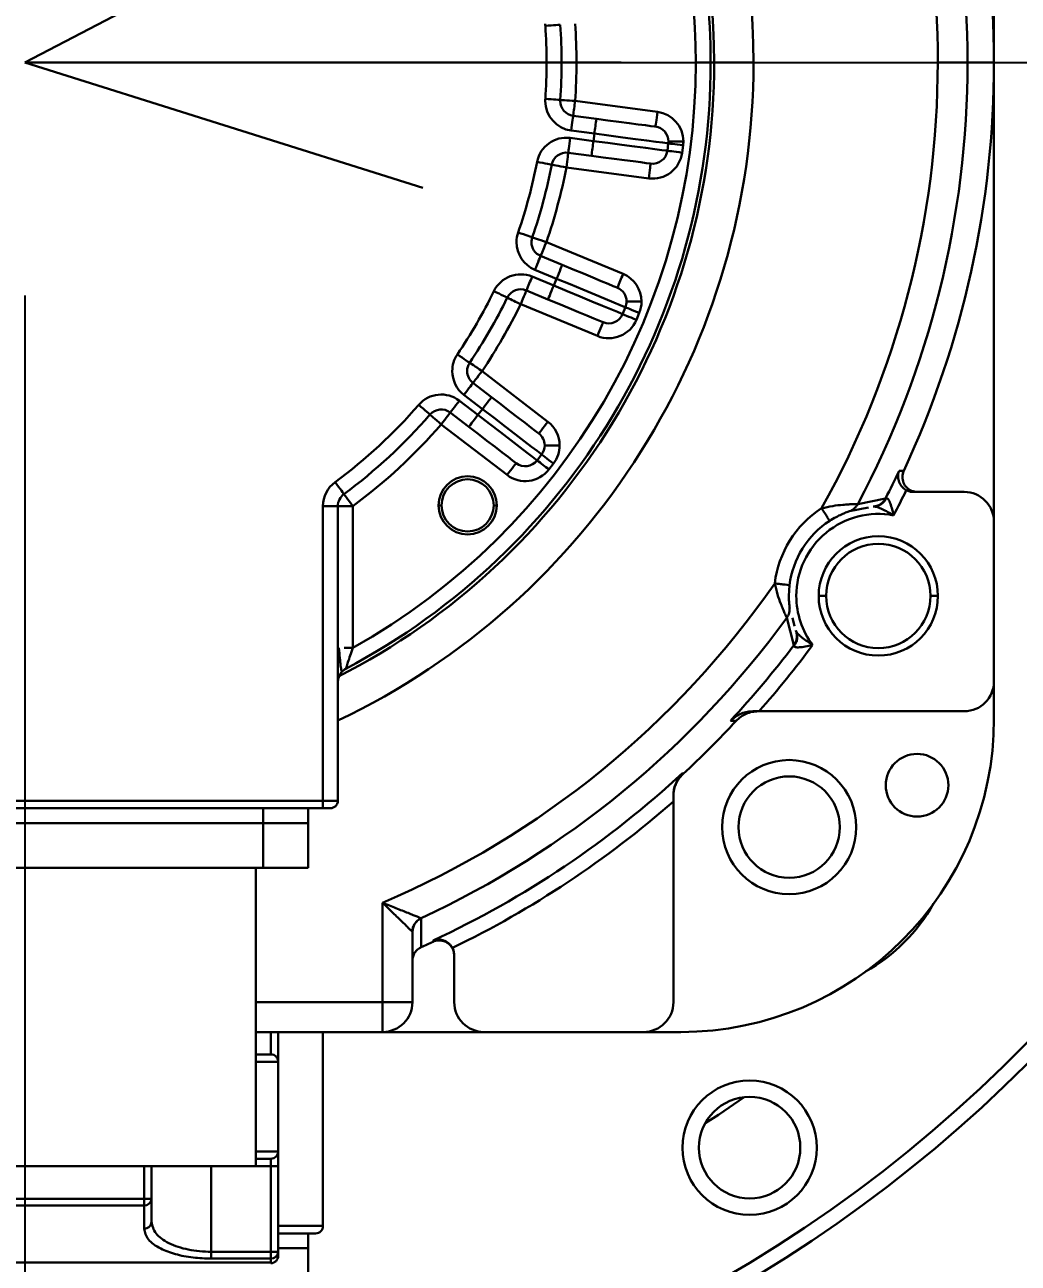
# Model space of a CAD drawing. Header units: millimetres. Extents: x 8 to 22425, y -1213 to 4973.
# Drawn here: x 2332.2 to 2398.9, y 3384.3 to 3467.3 of the extents above; entities that cross this region are included whole.
import ezdxf

# ---------------------------------------------------------------- set-up
doc = ezdxf.new("R2010")
doc.units = ezdxf.units.MM
doc.header["$PDSIZE"] = -1
doc.styles.get("Standard").update_dxf_attribs({"font": 'hyswlongfangsong.ttf'})
doc.dimstyles.new('ISO-25', dxfattribs={"dimscale": 25, "dimtxt": 3.5, "dimasz": 1.6, "dimexe": 1.25, "dimexo": 0.625, "dimtad": 1, "dimdec": 0, "dimzin": 9, "dimdsep": 46, "dimtxsty": 'Standard', "dimcen": 2.5, "dimadec": 0, "dimazin": 2, "dimtfac": 1, "dimtdec": 0, "dimtofl": 0, "dimtmove": 0, "dimatfit": 3, "dimfxl": 1, "dimarcsym": 0})

# ---------------------------------------------------------------- blocks, each defined once
blk = doc.blocks.new('*D106')
at = {"color": 0, "lineweight": -2, "transparency": 16777216}
for p, q in [((2347.866, 4204.777), (3099.953, 4204.777)), ((3068.703, 4164.777), (3068.703, 3504.777)), ((2347.866, 3464.777), (3099.953, 3464.777))]:
    blk.add_line(p, q, dxfattribs=at)
at = {"color": 0, "transparency": 16777216}
for points in [[(3062.036, 4164.777), (3075.369, 4164.777), (3068.703, 4204.777)], [(3062.036, 3504.777), (3075.369, 3504.777), (3068.703, 3464.777)]]:
    blk.add_solid(points, dxfattribs=at)
at = {"layer": 'Defpoints', "color": 0, "transparency": 16777216}
for p in [(2332.241, 4204.777), (2332.241, 3464.777), (3068.703, 3464.777)]:
    blk.add_point(p, dxfattribs=at)
at = {"color": 0, "transparency": 16777216, "insert": (3009.328, 3684.478), "char_height": 87.5, "attachment_point": 5, "rotation": 90}
blk.add_mtext('740', dxfattribs=at)
blk = doc.blocks.new('*D109')
at = {"color": 0, "lineweight": -2, "transparency": 16777216}
for p, q in [((2332.241, 3449.152), (2332.241, 3268.443)), ((2482.241, 3273.081), (2482.241, 3330.943)), ((2332.241, 3299.693), (2059.948, 3299.693)), ((2442.241, 3299.693), (2372.241, 3299.693))]:
    blk.add_line(p, q, dxfattribs=at)
at = {"color": 0, "transparency": 16777216}
for points in [[(2372.241, 3306.36), (2372.241, 3293.026), (2332.241, 3299.693)], [(2442.241, 3306.36), (2442.241, 3293.026), (2482.241, 3299.693)]]:
    blk.add_solid(points, dxfattribs=at)
at = {"layer": 'Defpoints', "color": 0, "transparency": 16777216}
for p in [(2332.241, 3464.777), (2332.241, 3299.693), (2482.241, 3257.456)]:
    blk.add_point(p, dxfattribs=at)
at = {"color": 0, "transparency": 16777216, "insert": (2131.867, 3359.068), "char_height": 87.5, "attachment_point": 5}
blk.add_mtext('150', dxfattribs=at)
blk = doc.blocks.new('*D112')
at = {"color": 0, "lineweight": -2, "transparency": 16777216}
for p, q in [((1877.213, 3369.289), (1877.213, 2477.026)), ((2482.241, 3224.152), (2482.241, 2477.026)), ((1917.213, 2508.276), (2442.241, 2508.276))]:
    blk.add_line(p, q, dxfattribs=at)
at = {"color": 0, "transparency": 16777216}
for points in [[(1917.213, 2514.943), (1917.213, 2501.609), (1877.213, 2508.276)], [(2442.241, 2514.943), (2442.241, 2501.609), (2482.241, 2508.276)]]:
    blk.add_solid(points, dxfattribs=at)
at = {"layer": 'Defpoints', "color": 0, "transparency": 16777216}
for p in [(1877.213, 3384.914), (2482.241, 3239.777), (2482.241, 2508.276)]:
    blk.add_point(p, dxfattribs=at)
at = {"color": 0, "transparency": 16777216, "insert": (2218.07, 2567.651), "char_height": 87.5, "attachment_point": 5}
blk.add_mtext('605', dxfattribs=at)
blk = doc.blocks.new('*D159')
at = {"color": 0, "lineweight": -2, "transparency": 16777216}
for p, q in [((2347.866, 3464.777), (3098.738, 3464.777)), ((3067.488, 3424.777), (3067.488, 2852.777)), ((2774.366, 2812.777), (3098.738, 2812.777))]:
    blk.add_line(p, q, dxfattribs=at)
at = {"color": 0, "transparency": 16777216}
for points in [[(3060.821, 3424.777), (3074.154, 3424.777), (3067.488, 3464.777)], [(3060.821, 2852.777), (3074.154, 2852.777), (3067.488, 2812.777)]]:
    blk.add_solid(points, dxfattribs=at)
at = {"layer": 'Defpoints', "color": 0, "transparency": 16777216}
for p in [(2332.241, 3464.777), (2758.741, 2812.777), (3067.488, 2812.777)]:
    blk.add_point(p, dxfattribs=at)
at = {"color": 0, "transparency": 16777216, "insert": (3008.113, 3129.578), "char_height": 87.5, "attachment_point": 5, "rotation": 90}
blk.add_mtext('652', dxfattribs=at)
blk = doc.blocks.new('*D160')
at = {"color": 0, "lineweight": -2, "transparency": 16777216}
for p, q in [((1471.299, 4440.639), (467.052, 4440.639)), ((498.302, 2852.777), (498.302, 4400.639)), ((2323.116, 2812.777), (467.052, 2812.777))]:
    blk.add_line(p, q, dxfattribs=at)
at = {"color": 0, "transparency": 16777216}
for points in [[(491.636, 4400.639), (504.969, 4400.639), (498.302, 4440.639)], [(491.636, 2852.777), (504.969, 2852.777), (498.302, 2812.777)]]:
    blk.add_solid(points, dxfattribs=at)
at = {"layer": 'Defpoints', "color": 0, "transparency": 16777216}
for p in [(498.302, 4440.639), (1486.924, 4440.639), (2338.741, 2812.777)]:
    blk.add_point(p, dxfattribs=at)
at = {"color": 0, "transparency": 16777216, "insert": (438.927, 3626.708), "char_height": 87.5, "attachment_point": 5, "rotation": 90}
blk.add_mtext('1628', dxfattribs=at)

msp = doc.modelspace()

# ---------------------------------------------------------------- linework, layer by layer
at = {"color": 161, "lineweight": 30, "true_color": 0x67adff}
for p, q in [((2397.242, 3433.977), (2397.242, 3495.577)), ((2357.078, 3477.706), (2332.241, 3464.777)), ((2332.241, 3464.777), (2372.241, 3464.777)), ((2358.945, 3456.357), (2332.241, 3464.777)), ((2368.241, 3464.777), (2367.241, 3464.777)), ((2368.241, 3464.777), (2369.242, 3464.777)), ((2378.241, 3464.777), (2377.242, 3464.777)), ((2378.478, 3464.777), (2378.241, 3464.777)), ((2378.478, 3464.777), (2381.112, 3464.777)), ((2395.47, 3464.777), (2393.473, 3464.777)), ((2397.242, 3464.777), (2395.47, 3464.777)), ((2369.151, 3462.187), (2374.671, 3461.46)), ((2370.575, 3460.991), (2369.02, 3461.195)), ((2368.824, 3459.708), (2370.379, 3459.504)), ((2370.445, 3459.999), (2368.89, 3460.204)), ((2370.379, 3459.504), (2370.445, 3459.999)), ((2375.41, 3459.477), (2376.41, 3459.477)), ((2368.694, 3458.717), (2370.249, 3458.512)), ((2375.337, 3458.851), (2375.402, 3459.347)), ((2376.393, 3459.216), (2376.328, 3458.72)), ((2374.084, 3456.999), (2368.563, 3457.725)), ((2367.223, 3452.722), (2372.367, 3450.591)), ((2368.289, 3451.198), (2366.84, 3451.798)), ((2366.266, 3450.413), (2367.715, 3449.812)), ((2367.907, 3450.274), (2366.457, 3450.875)), ((2365.883, 3449.489), (2367.332, 3448.888)), ((2367.715, 3449.812), (2367.907, 3450.274)), ((2372.602, 3448.744), (2373.602, 3448.744)), ((2370.645, 3446.434), (2365.501, 3448.565)), ((2372.334, 3447.899), (2372.526, 3448.361)), ((2373.45, 3447.978), (2373.259, 3447.516)), ((2362.911, 3444.079), (2367.329, 3440.689)), ((2363.546, 3442.331), (2362.302, 3443.286)), ((2361.389, 3442.096), (2362.633, 3441.141)), ((2362.938, 3441.538), (2361.693, 3442.493)), ((2360.78, 3441.302), (2362.025, 3440.348)), ((2362.633, 3441.141), (2362.938, 3441.538)), ((2364.589, 3437.119), (2360.171, 3440.509)), ((2367.111, 3439.103), (2368.111, 3439.103)), ((2366.6, 3438.097), (2366.905, 3438.494)), ((2367.698, 3437.885), (2367.393, 3437.488)), ((2390.874, 3437.399), (2391.194, 3437.398)), ((2388.107, 3435.164), (2389.972, 3435.544)), ((2395.241, 3435.977), (2391.837, 3435.977)), ((2352.241, 3435.028), (2352.241, 3415.277)), ((2352.241, 3435.028), (2353.241, 3435.028)), ((2353.241, 3415.277), (2353.241, 3435.028)), ((2353.241, 3435.028), (2354.241, 3435.028)), ((2354.241, 3425.521), (2354.241, 3435.028)), ((2359.99, 3435.078), (2360.19, 3435.078)), ((2363.89, 3435.078), (2363.69, 3435.078)), ((2388.826, 3434.936), (2387.547, 3434.686)), ((2397.242, 3423.277), (2397.242, 3433.977)), ((2383.529, 3429.731), (2383.485, 3429.007)), ((2385.485, 3429.007), (2385.985, 3429.007)), ((2393.485, 3429.007), (2392.985, 3429.007)), ((2383.532, 3428.259), (2383.558, 3428.161)), ((2383.822, 3425.704), (2383.346, 3427.546)), ((2383.726, 3427.53), (2383.871, 3426.987)), ((2384.02, 3426.561), (2384.039, 3426.394)), ((2397.242, 3420.777), (2397.242, 3423.277)), ((2381.489, 3421.277), (2395.241, 3421.277)), ((2379.953, 3420.634), (2379.561, 3420.639)), ((2352.241, 3415.277), (2312.241, 3415.277)), ((2312.241, 3414.777), (2352.241, 3414.777)), ((2348.241, 3414.777), (2348.241, 3413.777)), ((2351.242, 3413.777), (2351.242, 3414.777)), ((2352.241, 3415.277), (2352.241, 3414.777)), ((2353.241, 3415.277), (2352.241, 3415.277)), ((2352.742, 3414.777), (2352.241, 3414.777)), ((2375.741, 3401.777), (2375.741, 3415.236)), ((2348.241, 3413.777), (2316.241, 3413.777)), ((2351.242, 3413.777), (2348.241, 3413.777)), ((2348.241, 3413.777), (2348.241, 3410.777)), ((2351.242, 3410.777), (2351.242, 3413.777)), ((2316.241, 3410.777), (2348.241, 3410.777)), ((2347.742, 3410.777), (2347.742, 3390.777)), ((2351.242, 3410.777), (2348.241, 3410.777)), ((2356.242, 3408.445), (2356.242, 3401.777)), ((2358.822, 3407.398), (2358.833, 3405.465)), ((2358.241, 3401.777), (2358.241, 3406.491)), ((2359.621, 3405.902), (2359.621, 3405.824)), ((2361.041, 3404.939), (2361.041, 3401.777)), ((2356.242, 3401.777), (2347.742, 3401.777)), ((2358.241, 3401.777), (2356.242, 3401.777)), ((2356.242, 3401.777), (2356.242, 3399.777)), ((2347.742, 3399.777), (2356.242, 3399.777)), ((2348.741, 3398.277), (2348.741, 3399.777)), ((2349.241, 3399.777), (2349.241, 3397.777)), ((2352.241, 3386.777), (2352.241, 3399.777)), ((2356.242, 3399.777), (2363.041, 3399.777)), ((2363.041, 3399.777), (2373.742, 3399.777)), ((2373.742, 3399.777), (2376.242, 3399.777)), ((2348.741, 3398.277), (2347.742, 3398.277)), ((2347.742, 3397.777), (2349.241, 3397.777)), ((2349.241, 3391.777), (2349.241, 3397.777)), ((2349.241, 3391.777), (2347.742, 3391.777)), ((2349.241, 3391.777), (2349.241, 3390.777)), ((2347.742, 3390.777), (2316.741, 3390.777)), ((2340.241, 3390.777), (2340.241, 3388.601)), ((2340.742, 3388.601), (2340.742, 3390.777)), ((2344.741, 3385.04), (2344.741, 3390.777)), ((2348.741, 3391.277), (2347.742, 3391.277)), ((2347.742, 3390.777), (2348.741, 3390.777)), ((2348.741, 3391.277), (2348.741, 3390.777)), ((2348.741, 3390.777), (2349.241, 3390.777)), ((2348.741, 3390.777), (2348.741, 3385.04)), ((2349.241, 3385.04), (2349.241, 3390.777)), ((2340.241, 3388.601), (2324.242, 3388.601)), ((2324.242, 3388.145), (2340.241, 3388.145)), ((2340.241, 3388.601), (2340.241, 3388.145)), ((2340.742, 3388.601), (2340.241, 3388.601)), ((2340.241, 3388.145), (2340.241, 3386.586)), ((2340.742, 3388.601), (2340.742, 3387.043)), ((2352.241, 3386.777), (2349.241, 3386.777)), ((2351.741, 3386.277), (2349.241, 3386.277)), ((2351.242, 3385.277), (2351.242, 3386.277)), ((2348.741, 3385.04), (2344.741, 3385.04)), ((2348.741, 3385.04), (2348.741, 3384.583)), ((2349.241, 3385.04), (2348.741, 3385.04)), ((2349.241, 3385.277), (2351.242, 3385.277)), ((2349.241, 3385.04), (2349.241, 3384.777)), ((2351.242, 3382.277), (2351.242, 3385.277)), ((2348.741, 3384.32), (2315.741, 3384.32)), ((2344.741, 3384.583), (2348.741, 3384.583)), ((2348.741, 3384.583), (2348.741, 3384.32)), ((2348.741, 3384.32), (2348.741, 3384.277))]:
    msp.add_line(p, q, dxfattribs=at)
at = {"color": 161, "lineweight": 30, "true_color": 0x67adff, "flags": 128}
for points in [[(2367.155, 3467.226), (2367.35, 3467.24), (2367.537, 3467.253), (2367.71, 3467.265), (2367.861, 3467.276), (2367.985, 3467.285), (2368.077, 3467.291), (2368.134, 3467.295), (2368.153, 3467.296)], [(2367.155, 3462.327), (2367.35, 3462.313), (2367.537, 3462.3), (2367.71, 3462.288), (2367.861, 3462.277), (2367.985, 3462.269), (2368.077, 3462.262), (2368.134, 3462.258), (2368.153, 3462.257)], [(2369.151, 3462.187), (2368.956, 3462.201), (2368.769, 3462.214), (2368.596, 3462.226), (2368.445, 3462.236), (2368.321, 3462.245), (2368.229, 3462.252), (2368.172, 3462.255), (2368.153, 3462.257)], [(2368.89, 3460.204), (2368.915, 3460.397), (2368.939, 3460.583), (2368.962, 3460.755), (2368.982, 3460.905), (2368.998, 3461.028), (2369.01, 3461.12), (2369.018, 3461.176), (2369.02, 3461.195)], [(2374.671, 3461.46), (2374.646, 3461.267), (2374.621, 3461.081), (2374.599, 3460.909), (2374.579, 3460.759), (2374.563, 3460.636), (2374.551, 3460.544), (2374.544, 3460.488), (2374.541, 3460.469)], [(2370.575, 3460.991), (2371.349, 3460.889), (2372.093, 3460.791), (2372.778, 3460.701), (2373.38, 3460.621), (2373.873, 3460.557), (2374.239, 3460.508), (2374.465, 3460.479), (2374.541, 3460.469)], [(2368.694, 3458.717), (2368.696, 3458.736), (2368.704, 3458.792), (2368.716, 3458.884), (2368.732, 3459.007), (2368.752, 3459.157), (2368.774, 3459.329), (2368.799, 3459.515), (2368.824, 3459.708)], [(2375.337, 3458.851), (2375.241, 3458.863), (2374.959, 3458.901), (2374.501, 3458.961), (2373.885, 3459.042), (2373.134, 3459.141), (2372.276, 3459.254), (2371.346, 3459.376), (2370.379, 3459.504)], [(2370.445, 3459.999), (2371.412, 3459.872), (2372.342, 3459.749), (2373.199, 3459.637), (2373.95, 3459.538), (2374.566, 3459.457), (2375.025, 3459.396), (2375.307, 3459.359), (2375.402, 3459.347)], [(2368.563, 3457.725), (2368.589, 3457.919), (2368.613, 3458.105), (2368.636, 3458.276), (2368.656, 3458.426), (2368.672, 3458.55), (2368.684, 3458.641), (2368.691, 3458.698), (2368.694, 3458.717)], [(2376.328, 3458.72), (2376.135, 3458.746), (2375.949, 3458.77), (2375.777, 3458.793), (2375.627, 3458.813), (2375.504, 3458.829), (2375.412, 3458.841), (2375.356, 3458.848), (2375.337, 3458.851)], [(2375.402, 3459.347), (2375.421, 3459.344), (2375.477, 3459.337), (2375.569, 3459.325), (2375.692, 3459.308), (2375.843, 3459.289), (2376.014, 3459.266), (2376.2, 3459.242), (2376.393, 3459.216)], [(2366.6, 3458.107), (2366.792, 3458.069), (2366.976, 3458.034), (2367.145, 3458.001), (2367.294, 3457.972), (2367.416, 3457.948), (2367.507, 3457.93), (2367.563, 3457.92), (2367.582, 3457.916)], [(2367.582, 3457.916), (2367.6, 3457.912), (2367.656, 3457.901), (2367.747, 3457.884), (2367.869, 3457.86), (2368.018, 3457.831), (2368.188, 3457.798), (2368.372, 3457.763), (2368.563, 3457.725)], [(2374.215, 3457.99), (2374.138, 3458), (2373.913, 3458.03), (2373.547, 3458.078), (2373.053, 3458.143), (2372.452, 3458.222), (2371.767, 3458.312), (2371.023, 3458.41), (2370.249, 3458.512)], [(2374.215, 3457.99), (2374.212, 3457.971), (2374.205, 3457.914), (2374.193, 3457.823), (2374.176, 3457.7), (2374.157, 3457.549), (2374.134, 3457.378), (2374.11, 3457.192), (2374.084, 3456.999)], [(2365.332, 3453.374), (2365.516, 3453.31), (2365.694, 3453.249), (2365.857, 3453.193), (2366.001, 3453.143), (2366.118, 3453.103), (2366.205, 3453.073), (2366.259, 3453.054), (2366.277, 3453.048)], [(2367.223, 3452.722), (2367.038, 3452.786), (2366.861, 3452.847), (2366.697, 3452.903), (2366.554, 3452.953), (2366.436, 3452.993), (2366.349, 3453.023), (2366.295, 3453.042), (2366.277, 3453.048)], [(2366.457, 3450.875), (2366.532, 3451.055), (2366.604, 3451.228), (2366.67, 3451.388), (2366.728, 3451.528), (2366.775, 3451.643), (2366.811, 3451.728), (2366.833, 3451.781), (2366.84, 3451.798)], [(2368.289, 3451.198), (2368.282, 3451.18), (2368.26, 3451.128), (2368.225, 3451.042), (2368.177, 3450.928), (2368.119, 3450.788), (2368.053, 3450.628), (2367.981, 3450.455), (2367.907, 3450.274)], [(2368.289, 3451.198), (2369.01, 3450.9), (2369.703, 3450.612), (2370.342, 3450.348), (2370.902, 3450.116), (2371.362, 3449.925), (2371.704, 3449.784), (2371.914, 3449.697), (2371.984, 3449.667)], [(2365.501, 3448.565), (2365.575, 3448.745), (2365.647, 3448.918), (2365.713, 3449.078), (2365.771, 3449.218), (2365.819, 3449.333), (2365.854, 3449.418), (2365.876, 3449.471), (2365.883, 3449.489)], [(2367.715, 3449.812), (2367.64, 3449.632), (2367.568, 3449.459), (2367.503, 3449.299), (2367.444, 3449.159), (2367.397, 3449.044), (2367.361, 3448.959), (2367.34, 3448.906), (2367.332, 3448.888)], [(2372.334, 3447.899), (2372.246, 3447.936), (2371.983, 3448.045), (2371.556, 3448.221), (2370.982, 3448.459), (2370.282, 3448.749), (2369.483, 3449.08), (2368.617, 3449.439), (2367.715, 3449.812)], [(2367.907, 3450.274), (2368.808, 3449.901), (2369.674, 3449.542), (2370.473, 3449.211), (2371.173, 3448.921), (2371.747, 3448.683), (2372.174, 3448.507), (2372.437, 3448.398), (2372.526, 3448.361)], [(2363.703, 3449.441), (2363.878, 3449.356), (2364.047, 3449.273), (2364.202, 3449.198), (2364.338, 3449.131), (2364.45, 3449.077), (2364.533, 3449.036), (2364.584, 3449.011), (2364.602, 3449.003)], [(2371.028, 3447.358), (2370.957, 3447.387), (2370.747, 3447.474), (2370.405, 3447.616), (2369.945, 3447.806), (2369.386, 3448.038), (2368.747, 3448.303), (2368.053, 3448.59), (2367.332, 3448.888)], [(2373.259, 3447.516), (2373.078, 3447.591), (2372.905, 3447.663), (2372.745, 3447.729), (2372.605, 3447.787), (2372.49, 3447.834), (2372.405, 3447.87), (2372.352, 3447.892), (2372.334, 3447.899)], [(2372.526, 3448.361), (2372.544, 3448.354), (2372.596, 3448.332), (2372.682, 3448.296), (2372.796, 3448.249), (2372.937, 3448.191), (2373.096, 3448.125), (2373.269, 3448.053), (2373.45, 3447.978)], [(2371.028, 3447.358), (2371.021, 3447.34), (2370.999, 3447.287), (2370.964, 3447.202), (2370.916, 3447.087), (2370.858, 3446.947), (2370.792, 3446.787), (2370.72, 3446.614), (2370.645, 3446.434)], [(2361.253, 3445.198), (2361.415, 3445.089), (2361.57, 3444.984), (2361.714, 3444.887), (2361.839, 3444.802), (2361.942, 3444.733), (2362.019, 3444.681), (2362.066, 3444.649), (2362.082, 3444.639)], [(2362.911, 3444.079), (2362.749, 3444.188), (2362.594, 3444.293), (2362.451, 3444.39), (2362.325, 3444.475), (2362.222, 3444.544), (2362.145, 3444.596), (2362.098, 3444.628), (2362.082, 3444.639)], [(2362.302, 3443.286), (2362.314, 3443.301), (2362.348, 3443.346), (2362.405, 3443.42), (2362.481, 3443.518), (2362.573, 3443.638), (2362.678, 3443.776), (2362.792, 3443.924), (2362.911, 3444.079)], [(2361.693, 3442.493), (2361.812, 3442.647), (2361.926, 3442.796), (2362.031, 3442.933), (2362.124, 3443.054), (2362.2, 3443.152), (2362.256, 3443.225), (2362.29, 3443.271), (2362.302, 3443.286)], [(2360.78, 3441.302), (2360.792, 3441.318), (2360.826, 3441.363), (2360.883, 3441.436), (2360.959, 3441.535), (2361.051, 3441.655), (2361.156, 3441.792), (2361.27, 3441.941), (2361.389, 3442.096)], [(2363.546, 3442.331), (2363.535, 3442.316), (2363.5, 3442.271), (2363.444, 3442.197), (2363.368, 3442.099), (2363.276, 3441.978), (2363.171, 3441.841), (2363.057, 3441.692), (2362.938, 3441.538)], [(2363.546, 3442.331), (2364.166, 3441.856), (2364.761, 3441.399), (2365.31, 3440.978), (2365.79, 3440.609), (2366.185, 3440.306), (2366.478, 3440.081), (2366.659, 3439.943), (2366.72, 3439.896)], [(2358.662, 3441.821), (2358.809, 3441.693), (2358.951, 3441.57), (2359.081, 3441.457), (2359.196, 3441.357), (2359.29, 3441.276), (2359.359, 3441.215), (2359.402, 3441.178), (2359.416, 3441.165)], [(2360.171, 3440.509), (2360.29, 3440.664), (2360.404, 3440.813), (2360.51, 3440.95), (2360.602, 3441.07), (2360.678, 3441.169), (2360.734, 3441.242), (2360.769, 3441.287), (2360.78, 3441.302)], [(2362.938, 3441.538), (2363.712, 3440.944), (2364.456, 3440.373), (2365.141, 3439.847), (2365.743, 3439.385), (2366.236, 3439.007), (2366.602, 3438.726), (2366.828, 3438.552), (2366.905, 3438.494)], [(2359.416, 3441.165), (2359.431, 3441.152), (2359.474, 3441.115), (2359.544, 3441.054), (2359.638, 3440.973), (2359.752, 3440.874), (2359.883, 3440.76), (2360.024, 3440.637), (2360.171, 3440.509)], [(2362.633, 3441.141), (2362.514, 3440.986), (2362.4, 3440.837), (2362.295, 3440.7), (2362.203, 3440.58), (2362.127, 3440.481), (2362.071, 3440.408), (2362.036, 3440.363), (2362.025, 3440.348)], [(2365.198, 3437.913), (2365.137, 3437.959), (2364.956, 3438.098), (2364.663, 3438.323), (2364.269, 3438.626), (2363.788, 3438.995), (2363.239, 3439.416), (2362.644, 3439.873), (2362.025, 3440.348)], [(2366.6, 3438.097), (2366.524, 3438.156), (2366.298, 3438.329), (2365.931, 3438.61), (2365.438, 3438.989), (2364.837, 3439.45), (2364.151, 3439.976), (2363.407, 3440.547), (2362.633, 3441.141)], [(2367.329, 3440.689), (2367.21, 3440.535), (2367.096, 3440.386), (2366.991, 3440.249), (2366.898, 3440.128), (2366.823, 3440.03), (2366.766, 3439.956), (2366.732, 3439.911), (2366.72, 3439.896)], [(2365.198, 3437.913), (2365.186, 3437.897), (2365.152, 3437.852), (2365.096, 3437.779), (2365.02, 3437.68), (2364.927, 3437.56), (2364.822, 3437.423), (2364.708, 3437.274), (2364.589, 3437.119)], [(2366.905, 3438.494), (2366.92, 3438.482), (2366.965, 3438.448), (2367.038, 3438.391), (2367.137, 3438.316), (2367.257, 3438.223), (2367.394, 3438.118), (2367.543, 3438.004), (2367.698, 3437.885)], [(2353.052, 3436.636), (2353.168, 3436.479), (2353.28, 3436.328), (2353.383, 3436.189), (2353.473, 3436.067), (2353.547, 3435.967), (2353.601, 3435.893), (2353.635, 3435.847), (2353.647, 3435.832)], [(2354.241, 3435.028), (2354.125, 3435.185), (2354.014, 3435.335), (2353.911, 3435.474), (2353.821, 3435.596), (2353.747, 3435.696), (2353.692, 3435.771), (2353.658, 3435.816), (2353.647, 3435.832)], [(2380.486, 3395.403), (2378.76, 3394.234), (2377.871, 3393.656)]]:
    msp.add_lwpolyline(points, dxfattribs=at)
at = {"color": 161, "lineweight": 30, "true_color": 0x67adff}
for centre, radius in [((2383.507, 3413.511), 3.4), ((2380.854, 3392.023), 4.5), ((2380.854, 3392.023), 3.4)]:
    msp.add_circle(centre, radius, dxfattribs=at)
for centre, radius, start, end in [((2332.241, 3464.777), 121, 236.90627, 79.56818), ((2332.241, 3464.777), 94, 279.49105, 90), ((2332.241, 3464.777), 95, 279.39024, 81.67934), ((2332.241, 3464.777), 61.231, 0, 55.22413), ((2332.241, 3464.777), 63.228, 0, 53.92638), ((2332.241, 3464.777), 48.871, 0, 180), ((2332.241, 3464.777), 46.237, 0, 180), ((2332.241, 3464.777), 46, 0, 180), ((2332.241, 3464.777), 45, 0, 180), ((2332.241, 3464.777), 65, 0, 24.91114), ((2332.241, 3464.777), 138, 258.31337, 4.16059), ((2332.241, 3464.777), 130, 258.4412, 4.03275), ((2369.151, 3467.366), 2, 180, 184.01365), ((2332.241, 3464.777), 35, 0, 4.01365), ((2332.241, 3464.777), 36, 0, 4.01365), ((2332.241, 3464.777), 37, 0, 4.01365), ((2332.241, 3464.777), 46.237, 297.01242, 0), ((2332.241, 3464.777), 48.871, 295.44885, 0), ((2332.241, 3464.777), 46, 297.91007, 0), ((2332.241, 3464.777), 45, 299.26758, 0), ((2332.241, 3464.777), 35, 355.98635, 0), ((2332.241, 3464.777), 36, 355.98635, 0), ((2332.241, 3464.777), 37, 355.98635, 0), ((2332.241, 3464.777), 61.231, 330.77611, 0), ((2332.241, 3464.777), 63.228, 332.07362, 0), ((2332.241, 3464.777), 65, 335.08886, 0), ((2369.151, 3462.187), 2, 175.98635, 180), ((2369.151, 3462.187), 2, 180, 262.5), ((2369.151, 3462.187), 1, 175.98635, 180), ((2369.151, 3462.187), 1, 180, 262.5), ((2704.783, 3417.453), 338.601, 172.40831, 172.57753), ((2374.41, 3459.477), 2, 0, 82.5), ((2078.364, 3498.996), 294.672, 352.39525, 352.58969), ((2374.41, 3459.477), 1, 0, 82.5), ((2368.563, 3457.725), 2, 82.5, 169.01365), ((2706.012, 3414.77), 338.601, 172.40831, 172.57753), ((2374.41, 3459.477), 1, 352.5, 0), ((2374.41, 3459.477), 2, 352.5, 0), ((2368.563, 3457.725), 1, 82.5, 169.01365), ((2374.345, 3458.981), 2, 262.5, 352.5), ((2374.345, 3458.981), 1, 262.5, 352.5), ((2332.241, 3464.777), 35, 340.98635, 349.01365), ((2332.241, 3464.777), 36, 340.98635, 349.01365), ((2332.241, 3464.777), 37, 340.98635, 349.01365), ((2367.223, 3452.722), 2, 160.98635, 180), ((2367.223, 3452.722), 1, 160.98635, 180), ((2367.223, 3452.722), 2, 180, 247.5), ((2367.223, 3452.722), 1, 180, 247.5), ((1935.277, 3631.202), 467.367, 337.42706, 337.54966), ((2365.501, 3448.565), 2, 67.5, 154.01365), ((2599.782, 3353.09), 252.985, 157.37511, 157.60161), ((1991.696, 3607.82), 411.864, 337.4188, 337.55792), ((2371.602, 3448.744), 2, 0, 67.5), ((2365.501, 3448.565), 1, 67.5, 154.01365), ((2371.602, 3448.744), 1, 0, 67.5), ((2332.241, 3464.777), 35, 325.98635, 334.01365), ((2332.241, 3464.777), 36, 325.98635, 334.01365), ((2460.524, 3644.744), 217.981, 243.8928, 244.15574), ((2371.602, 3448.744), 1, 337.5, 0), ((2371.602, 3448.744), 2, 337.5, 0), ((2332.241, 3464.777), 37, 325.98635, 334.01365), ((2371.411, 3448.282), 1, 247.5, 337.5), ((2371.411, 3448.282), 2, 247.5, 337.5), ((2362.911, 3444.079), 2, 145.98635, 180), ((2362.911, 3444.079), 1, 145.98635, 180), ((2362.911, 3444.079), 2, 180, 232.5), ((2362.911, 3444.079), 1, 180, 232.5), ((2360.171, 3440.509), 2, 52.5, 139.01365), ((2332.241, 3464.777), 35, 306.48374, 319.01365), ((2360.171, 3440.509), 1, 52.5, 139.01365), ((2332.241, 3464.777), 36, 306.48374, 319.01365), ((2332.241, 3464.777), 37, 306.48374, 319.01365), ((2366.111, 3439.103), 2, 0, 52.5), ((2366.111, 3439.103), 1, 0, 52.5), ((2366.111, 3439.103), 1, 322.5, 0), ((2366.111, 3439.103), 2, 322.5, 0), ((2365.807, 3438.706), 1, 232.5, 322.5), ((2428.567, 3518.046), 101.152, 232.22125, 232.78772), ((2361.94, 3435.078), 1.95, 0, 180), ((2365.807, 3438.706), 2, 232.5, 322.5), ((2332.241, 3464.777), 64.709, 333.14403, 334.97051), ((2392.101, 3436.977), 1, 158.46955, 180), ((2354.241, 3435.028), 2, 126.48374, 180), ((2361.94, 3435.078), 1.75, 0, 180), ((2354.241, 3435.028), 1, 126.48374, 180), ((2332.241, 3464.777), 65.708, 332.47468, 334.12106), ((2395.241, 3433.977), 2, 0, 90), ((2361.94, 3435.078), 1.95, 180, 0), ((2361.94, 3435.078), 1.75, 180, 0), ((2389.485, 3429.007), 7, 122.93408, 173.06592), ((2389.485, 3429.007), 6, 122.93408, 173.06592), ((2389.485, 3429.007), 5.5, 79.23867, 180), ((2389.485, 3429.007), 4, 0, 180), ((2389.485, 3429.007), 3.5, 0, 180), ((2332.241, 3464.777), 61.231, 293.07636, 325.22389), ((2389.485, 3429.007), 5.5, 180, 216.76133), ((2389.485, 3429.007), 4, 180, 0), ((2389.485, 3429.007), 3.5, 180, 0), ((2332.241, 3464.777), 63.228, 294.85479, 323.92638), ((2332.241, 3464.777), 64.709, 316.99264, 322.85597), ((2332.241, 3464.777), 65.708, 318.54581, 323.52532), ((2395.241, 3423.277), 2, 270, 0), ((2376.241, 3420.777), 21, 270, 0), ((2332.241, 3464.777), 65, 312.77479, 317.22521), ((2383.507, 3413.511), 4.5, 0, 180), ((2392.082, 3416.319), 2.1, 0, 180), ((2332.241, 3464.777), 64.929, 294.9402, 312.83184), ((2392.082, 3416.319), 2.1, 180, 0), ((2352.741, 3415.277), 0.5, 270, 0), ((2332.241, 3464.777), 65.928, 295.7869, 311.28544), ((2383.507, 3413.511), 4.5, 180, 0), ((2382.741, 3414.277), 12, 299.40933, 330.59067), ((2332.241, 3464.777), 65, 294.14801, 294.91141), ((2356.241, 3401.777), 2, 270, 0), ((2363.041, 3401.777), 2, 180, 270), ((2373.741, 3401.777), 2, 270, 0), ((2348.741, 3397.777), 0.5, 0, 90), ((2348.741, 3391.777), 0.5, 270, 0), ((2340.262, 3388.624), 0.48, 267.53777, 357.27005), ((2351.741, 3386.777), 0.5, 270, 0), ((2348.762, 3385.062), 0.479, 267.50576, 357.35277), ((2348.741, 3384.777), 0.5, 270, 0)]:
    msp.add_arc(centre, radius, start, end, dxfattribs=at)
for points, knots in [([(2391.36, 3436.097), (2391.309, 3436.128), (2391.205, 3436.192), (2391.071, 3436.321), (2390.957, 3436.472), (2390.847, 3436.69), (2390.776, 3437.023), (2390.838, 3437.259), (2390.874, 3437.399)], [0, 0, 0, 0, 0.097038, 0.2001952, 0.3115069, 0.432997, 0.6629298, 1, 1, 1, 1]), ([(2391.194, 3437.398), (2391.167, 3437.33), (2391.113, 3437.195), (2391.105, 3437.049), (2391.101, 3436.977)], [0, 0, 0, 0, 0.499856, 1, 1, 1, 1]), ([(2391.101, 3436.977), (2391.116, 3436.846), (2391.146, 3436.584), (2391.377, 3436.253), (2391.708, 3436.022), (2391.97, 3435.992), (2392.101, 3435.977)], [0, 0, 0, 0, 0.250031, 0.499954, 0.750141, 1, 1, 1, 1]), ([(2389.138, 3434.997), (2389.223, 3435.009), (2389.396, 3435.032), (2389.634, 3435.15), (2389.836, 3435.322), (2389.927, 3435.471), (2389.972, 3435.544)], [0, 0, 0, 0, 0.24642, 0.499977, 0.753804, 1, 1, 1, 1]), ([(2389.198, 3435), (2389.282, 3435.011), (2389.453, 3435.033), (2389.687, 3435.155), (2389.886, 3435.331), (2389.972, 3435.486), (2390.015, 3435.562)], [0, 0, 0, 0, 0.245328, 0.499921, 0.754595, 1, 1, 1, 1]), ([(2389.972, 3435.544), (2389.975, 3435.546), (2389.983, 3435.549), (2390.004, 3435.558), (2390.015, 3435.562)], [0, 0, 0, 0, 0.4902276, 1, 1, 1, 1]), ([(2390.511, 3434.41), (2390.471, 3434.582), (2390.4, 3434.888), (2390.284, 3435.228), (2390.193, 3435.42), (2390.128, 3435.517), (2390.068, 3435.571), (2390.032, 3435.565), (2390.015, 3435.562)], [0, 0, 0, 0, 0.325988, 0.578527, 0.7001, 0.807688, 0.907524, 1, 1, 1, 1]), ([(2391.36, 3436.097), (2391.436, 3436.062), (2391.587, 3435.992), (2391.753, 3435.982), (2391.837, 3435.977)], [0, 0, 0, 0, 0.499495, 1, 1, 1, 1]), ([(2385.679, 3434.882), (2385.93, 3434.938), (2386.418, 3435.046), (2387.045, 3435.115), (2387.509, 3435.148), (2387.824, 3435.161), (2388.043, 3435.164), (2388.085, 3435.164), (2388.107, 3435.164)], [0, 0, 0, 0, 0.224911, 0.437597, 0.583552, 0.72461, 0.862719, 1, 1, 1, 1]), ([(2385.679, 3434.882), (2385.75, 3434.772), (2385.893, 3434.552), (2386.073, 3434.275), (2386.198, 3434.081), (2386.215, 3434.056), (2386.223, 3434.043)], [0, 0, 0, 0, 0.250014, 0.499952, 0.750124, 1, 1, 1, 1]), ([(2387.547, 3434.686), (2387.533, 3434.681), (2387.506, 3434.672), (2387.377, 3434.625), (2387.21, 3434.56), (2386.969, 3434.457), (2386.627, 3434.292), (2386.364, 3434.13), (2386.223, 3434.043)], [0, 0, 0, 0, 0.13807, 0.270389, 0.39185, 0.521653, 0.742546, 1, 1, 1, 1]), ([(2387.547, 3434.686), (2387.605, 3434.709), (2387.722, 3434.756), (2387.877, 3434.867), (2388.01, 3435.003), (2388.075, 3435.111), (2388.107, 3435.164)], [0, 0, 0, 0, 0.24797, 0.500241, 0.752219, 1, 1, 1, 1]), ([(2389.198, 3435), (2389.182, 3434.999), (2389.153, 3434.998), (2389.143, 3434.997), (2389.138, 3434.997)], [0, 0, 0, 0, 0.55836, 1, 1, 1, 1]), ([(2390.511, 3434.41), (2390.252, 3434.56), (2389.884, 3434.773), (2389.479, 3434.943), (2389.302, 3434.996), (2389.232, 3434.999), (2389.198, 3435)], [0, 0, 0, 0, 0.562324, 0.795998, 0.901153, 1, 1, 1, 1]), ([(2389.447, 3435.047), (2389.417, 3435.036), (2389.359, 3435.015), (2389.311, 3434.999), (2389.287, 3434.991)], [0, 0, 0, 0, 0.512869, 1, 1, 1, 1]), ([(2383.529, 3429.731), (2383.514, 3429.733), (2383.483, 3429.737), (2383.254, 3429.765), (2382.926, 3429.805), (2382.666, 3429.836), (2382.536, 3429.852)], [0, 0, 0, 0, 0.249893, 0.500034, 0.749857, 1, 1, 1, 1]), ([(2383.346, 3427.546), (2383.336, 3427.568), (2383.315, 3427.613), (2383.212, 3427.834), (2383.085, 3428.126), (2382.919, 3428.538), (2382.712, 3429.118), (2382.596, 3429.603), (2382.536, 3429.852)], [0, 0, 0, 0, 0.149905, 0.301687, 0.430651, 0.563151, 0.775538, 1, 1, 1, 1]), ([(2383.532, 3428.259), (2383.53, 3428.273), (2383.526, 3428.303), (2383.509, 3428.46), (2383.489, 3428.698), (2383.486, 3428.901), (2383.485, 3429.007)], [0, 0, 0, 0, 0.220077, 0.45554, 0.713842, 1, 1, 1, 1]), ([(2383.532, 3428.259), (2383.536, 3428.197), (2383.545, 3428.071), (2383.512, 3427.884), (2383.45, 3427.704), (2383.381, 3427.599), (2383.346, 3427.546)], [0, 0, 0, 0, 0.247885, 0.500026, 0.751965, 1, 1, 1, 1]), ([(2383.949, 3426.693), (2383.976, 3426.611), (2384.03, 3426.445), (2384.029, 3426.18), (2383.964, 3425.923), (2383.869, 3425.776), (2383.822, 3425.704)], [0, 0, 0, 0, 0.246144, 0.499944, 0.753713, 1, 1, 1, 1]), ([(2383.973, 3426.637), (2384, 3426.557), (2384.055, 3426.394), (2384.048, 3426.131), (2383.977, 3425.874), (2383.875, 3425.729), (2383.825, 3425.657)], [0, 0, 0, 0, 0.245404, 0.500018, 0.754575, 1, 1, 1, 1]), ([(2383.949, 3426.693), (2383.951, 3426.687), (2383.955, 3426.677), (2383.967, 3426.649), (2383.973, 3426.637)], [0, 0, 0, 0, 0.5606726, 1, 1, 1, 1]), ([(2383.973, 3426.637), (2383.989, 3426.608), (2384.022, 3426.546), (2384.147, 3426.41), (2384.478, 3426.121), (2384.83, 3425.883), (2385.078, 3425.715)], [0, 0, 0, 0, 0.098834, 0.203869, 0.437587, 1, 1, 1, 1]), ([(2353.311, 3425.521), (2353.33, 3425.293), (2353.369, 3424.855), (2353.417, 3424.398), (2353.451, 3424.138), (2353.479, 3424.011), (2353.51, 3423.945), (2353.541, 3423.963), (2353.557, 3423.972)], [0, 0, 0, 0, 0.286058, 0.54792, 0.669894, 0.785496, 0.894829, 1, 1, 1, 1]), ([(2354.241, 3425.521), (2354.108, 3425.521), (2353.894, 3425.521), (2353.727, 3425.521), (2353.664, 3425.521)], [0, 0, 0, 0, 0.624494, 1, 1, 1, 1]), ([(2354.241, 3425.521), (2354.183, 3425.35), (2354.069, 3425.016), (2353.938, 3424.628), (2353.857, 3424.38), (2353.81, 3424.239), (2353.779, 3424.145), (2353.775, 3424.133), (2353.774, 3424.127)], [0, 0, 0, 0, 0.27748, 0.539923, 0.666838, 0.780317, 0.893171, 1, 1, 1, 1]), ([(2383.825, 3425.657), (2383.825, 3425.669), (2383.823, 3425.692), (2383.823, 3425.7), (2383.822, 3425.704)], [0, 0, 0, 0, 0.509814, 1, 1, 1, 1]), ([(2385.078, 3425.715), (2384.914, 3425.678), (2384.61, 3425.609), (2384.252, 3425.562), (2384.034, 3425.559), (2383.917, 3425.574), (2383.842, 3425.604), (2383.831, 3425.64), (2383.825, 3425.657)], [0, 0, 0, 0, 0.310801, 0.576819, 0.698368, 0.80666, 0.904004, 1, 1, 1, 1]), ([(2353.241, 3423.244), (2353.248, 3423.332), (2353.262, 3423.513), (2353.375, 3423.765), (2353.545, 3423.983), (2353.698, 3424.08), (2353.774, 3424.127)], [0, 0, 0, 0, 0.245332, 0.499792, 0.754454, 1, 1, 1, 1]), ([(2353.384, 3423.759), (2353.342, 3423.677), (2353.26, 3423.514), (2353.248, 3423.333), (2353.241, 3423.244)], [0, 0, 0, 0, 0.509133, 1, 1, 1, 1]), ([(2353.774, 3424.127), (2353.694, 3424.084), (2353.609, 3424.038), (2353.551, 3423.965), (2353.548, 3423.961)], [0, 0, 0, 0, 0.943339, 1, 1, 1, 1]), ([(2353.774, 3424.127), (2353.768, 3424.124), (2353.759, 3424.119), (2353.684, 3424.08), (2353.656, 3424.066)], [0, 0, 0, 0, 0.619858, 1, 1, 1, 1]), ([(2379.561, 3420.639), (2379.79, 3420.822), (2380.123, 3421.088), (2380.684, 3421.252), (2380.965, 3421.269), (2381.094, 3421.277)], [0, 0, 0, 0, 0.545315, 0.792235, 1, 1, 1, 1]), ([(2381.422, 3421.277), (2381.285, 3421.268), (2381.01, 3421.252), (2380.616, 3421.12), (2380.251, 3420.92), (2380.053, 3420.729), (2379.953, 3420.634)], [0, 0, 0, 0, 0.250009, 0.500126, 0.750049, 1, 1, 1, 1]), ([(2381.094, 3421.277), (2381.166, 3421.277), (2381.297, 3421.277), (2381.43, 3421.277), (2381.489, 3421.277)], [0, 0, 0, 0, 0.556083, 1, 1, 1, 1]), ([(2375.741, 3415.624), (2375.749, 3415.753), (2375.766, 3416.035), (2375.932, 3416.598), (2376.199, 3416.931), (2376.384, 3417.161)], [0, 0, 0, 0, 0.2081186, 0.4547724, 1, 1, 1, 1]), ([(2376.384, 3417.161), (2376.384, 3417.143), (2376.384, 3417.111), (2376.384, 3417.079), (2376.384, 3417.065)], [0, 0, 0, 0, 0.560157, 1, 1, 1, 1]), ([(2376.384, 3417.065), (2376.289, 3416.965), (2376.098, 3416.766), (2375.904, 3416.414), (2375.769, 3416.022), (2375.751, 3415.747), (2375.741, 3415.596)], [0, 0, 0, 0, 0.250257, 0.50041, 0.72547, 1, 1, 1, 1]), ([(2375.741, 3415.236), (2375.741, 3415.31), (2375.741, 3415.44), (2375.741, 3415.568), (2375.741, 3415.624)], [0, 0, 0, 0, 0.563719, 1, 1, 1, 1]), ([(2356.242, 3408.445), (2356.543, 3408.322), (2357.137, 3408.08), (2357.833, 3407.8), (2358.291, 3407.616), (2358.564, 3407.506), (2358.757, 3407.429), (2358.798, 3407.413), (2358.818, 3407.405)], [0, 0, 0, 0, 0.2655649, 0.523312, 0.6522077, 0.7684952, 0.8875622, 1, 1, 1, 1]), ([(2358.239, 3406.499), (2358.223, 3406.514), (2358.191, 3406.544), (2358.04, 3406.689), (2357.827, 3406.894), (2357.471, 3407.239), (2356.931, 3407.764), (2356.474, 3408.216), (2356.242, 3408.445)], [0, 0, 0, 0, 0.112095, 0.231194, 0.347102, 0.476674, 0.7346, 1, 1, 1, 1]), ([(2358.818, 3407.405), (2358.737, 3407.359), (2358.571, 3407.265), (2358.386, 3407.043), (2358.262, 3406.781), (2358.246, 3406.591), (2358.239, 3406.499)], [0, 0, 0, 0, 0.244992, 0.500065, 0.755165, 1, 1, 1, 1]), ([(2358.822, 3407.398), (2358.74, 3407.35), (2358.576, 3407.255), (2358.395, 3407.032), (2358.268, 3406.774), (2358.25, 3406.586), (2358.241, 3406.491)], [0, 0, 0, 0, 0.2497142, 0.500076, 0.7504058, 1, 1, 1, 1]), ([(2358.818, 3407.405), (2358.819, 3407.404), (2358.821, 3407.402), (2358.822, 3407.399), (2358.822, 3407.398)], [0, 0, 0, 0, 0.5593, 1, 1, 1, 1]), ([(2358.241, 3406.491), (2358.241, 3406.493), (2358.241, 3406.496), (2358.239, 3406.498), (2358.239, 3406.499)], [0, 0, 0, 0, 0.557233, 1, 1, 1, 1]), ([(2359.621, 3405.902), (2359.746, 3405.937), (2359.982, 3406.002), (2360.312, 3405.936), (2360.545, 3405.819), (2360.697, 3405.706), (2360.826, 3405.571), (2360.89, 3405.466), (2360.922, 3405.414)], [0, 0, 0, 0, 0.302456, 0.565669, 0.687069, 0.797782, 0.901072, 1, 1, 1, 1]), ([(2361.041, 3404.917), (2361.032, 3405.019), (2361.015, 3405.212), (2360.894, 3405.457), (2360.747, 3405.637), (2360.568, 3405.777), (2360.357, 3405.877), (2360.088, 3405.929), (2359.833, 3405.909), (2359.678, 3405.847), (2359.621, 3405.824)], [0, 0, 0, 0, 0.152846, 0.2872, 0.402857, 0.500102, 0.625215, 0.750064, 0.90688, 1, 1, 1, 1]), ([(2358.833, 3405.465), (2358.748, 3405.418), (2358.58, 3405.325), (2358.392, 3405.102), (2358.265, 3404.84), (2358.249, 3404.648), (2358.241, 3404.552)], [0, 0, 0, 0, 0.25019, 0.500039, 0.750027, 1, 1, 1, 1]), ([(2361.041, 3404.939), (2361.034, 3405.035), (2361.022, 3405.201), (2360.951, 3405.351), (2360.922, 3405.414)], [0, 0, 0, 0, 0.581459, 1, 1, 1, 1]), ([(2340.742, 3387.043), (2340.734, 3386.983), (2340.719, 3386.864), (2340.603, 3386.712), (2340.438, 3386.607), (2340.307, 3386.593), (2340.241, 3386.586)], [0, 0, 0, 0, 0.250143, 0.499893, 0.750196, 1, 1, 1, 1]), ([(2344.741, 3384.583), (2344.336, 3384.597), (2343.484, 3384.627), (2342.304, 3384.871), (2341.233, 3385.279), (2340.411, 3385.866), (2340.299, 3386.343), (2340.241, 3386.586)], [0, 0, 0, 0, 0.164432, 0.345039, 0.525093, 0.757337, 1, 1, 1, 1]), ([(2340.742, 3387.043), (2340.8, 3386.782), (2340.914, 3386.268), (2341.686, 3385.704), (2342.502, 3385.367), (2343.202, 3385.181), (2343.954, 3385.062), (2344.481, 3385.047), (2344.741, 3385.04)], [0, 0, 0, 0, 0.26205, 0.516856, 0.643505, 0.762278, 0.882518, 1, 1, 1, 1]), ([(2344.741, 3384.583), (2344.741, 3384.606), (2344.741, 3384.652), (2344.741, 3384.764), (2344.741, 3384.895), (2344.741, 3384.991), (2344.741, 3385.04)], [0, 0, 0, 0, 0.249649, 0.499979, 0.750013, 1, 1, 1, 1])]:
    msp.add_open_spline(points, degree=3, knots=knots, dxfattribs=at)

# ---------------------------------------------------------------- dimensions: what is measured, and where the dimension line sits
dim = msp.add_linear_dim(base=(498.302, 4440.639), p1=(2338.741, 2812.777), p2=(1486.924, 4440.639), angle=90, dimstyle='ISO-25')
dim.commit()
dim.dimension.update_dxf_attribs({"geometry": '*D160', "text_midpoint": (438.927, 3626.708)})
for base, p1, p2, angle, picture, middle, dimtype in [((3068.703, 3464.777), (2332.241, 4204.777), (2332.241, 3464.777), 270, '*D106', (3068.703, 3684.478), 161), ((3067.488, 2812.777), (2332.241, 3464.777), (2758.741, 2812.777), 90, '*D159', (3067.488, 3129.578), 160)]:
    dim = msp.add_linear_dim(base=base, p1=p1, p2=p2, angle=angle, dimstyle='ISO-25')
    dim.commit()
    dim.dimension.update_dxf_attribs({"geometry": picture, "text_midpoint": middle, "dimtype": dimtype})
for base, p1, p2, picture, middle in [((2332.241, 3299.693), (2482.241, 3257.456), (2332.241, 3464.777), '*D109', (2131.867, 3299.693)), ((2482.241, 2508.276), (1877.213, 3384.914), (2482.241, 3239.777), '*D112', (2218.07, 2508.276))]:
    dim = msp.add_linear_dim(base=base, p1=p1, p2=p2, dimstyle='ISO-25')
    dim.commit()
    dim.dimension.update_dxf_attribs({"geometry": picture, "text_midpoint": middle, "dimtype": 160})

doc.saveas('drawing.dxf')
